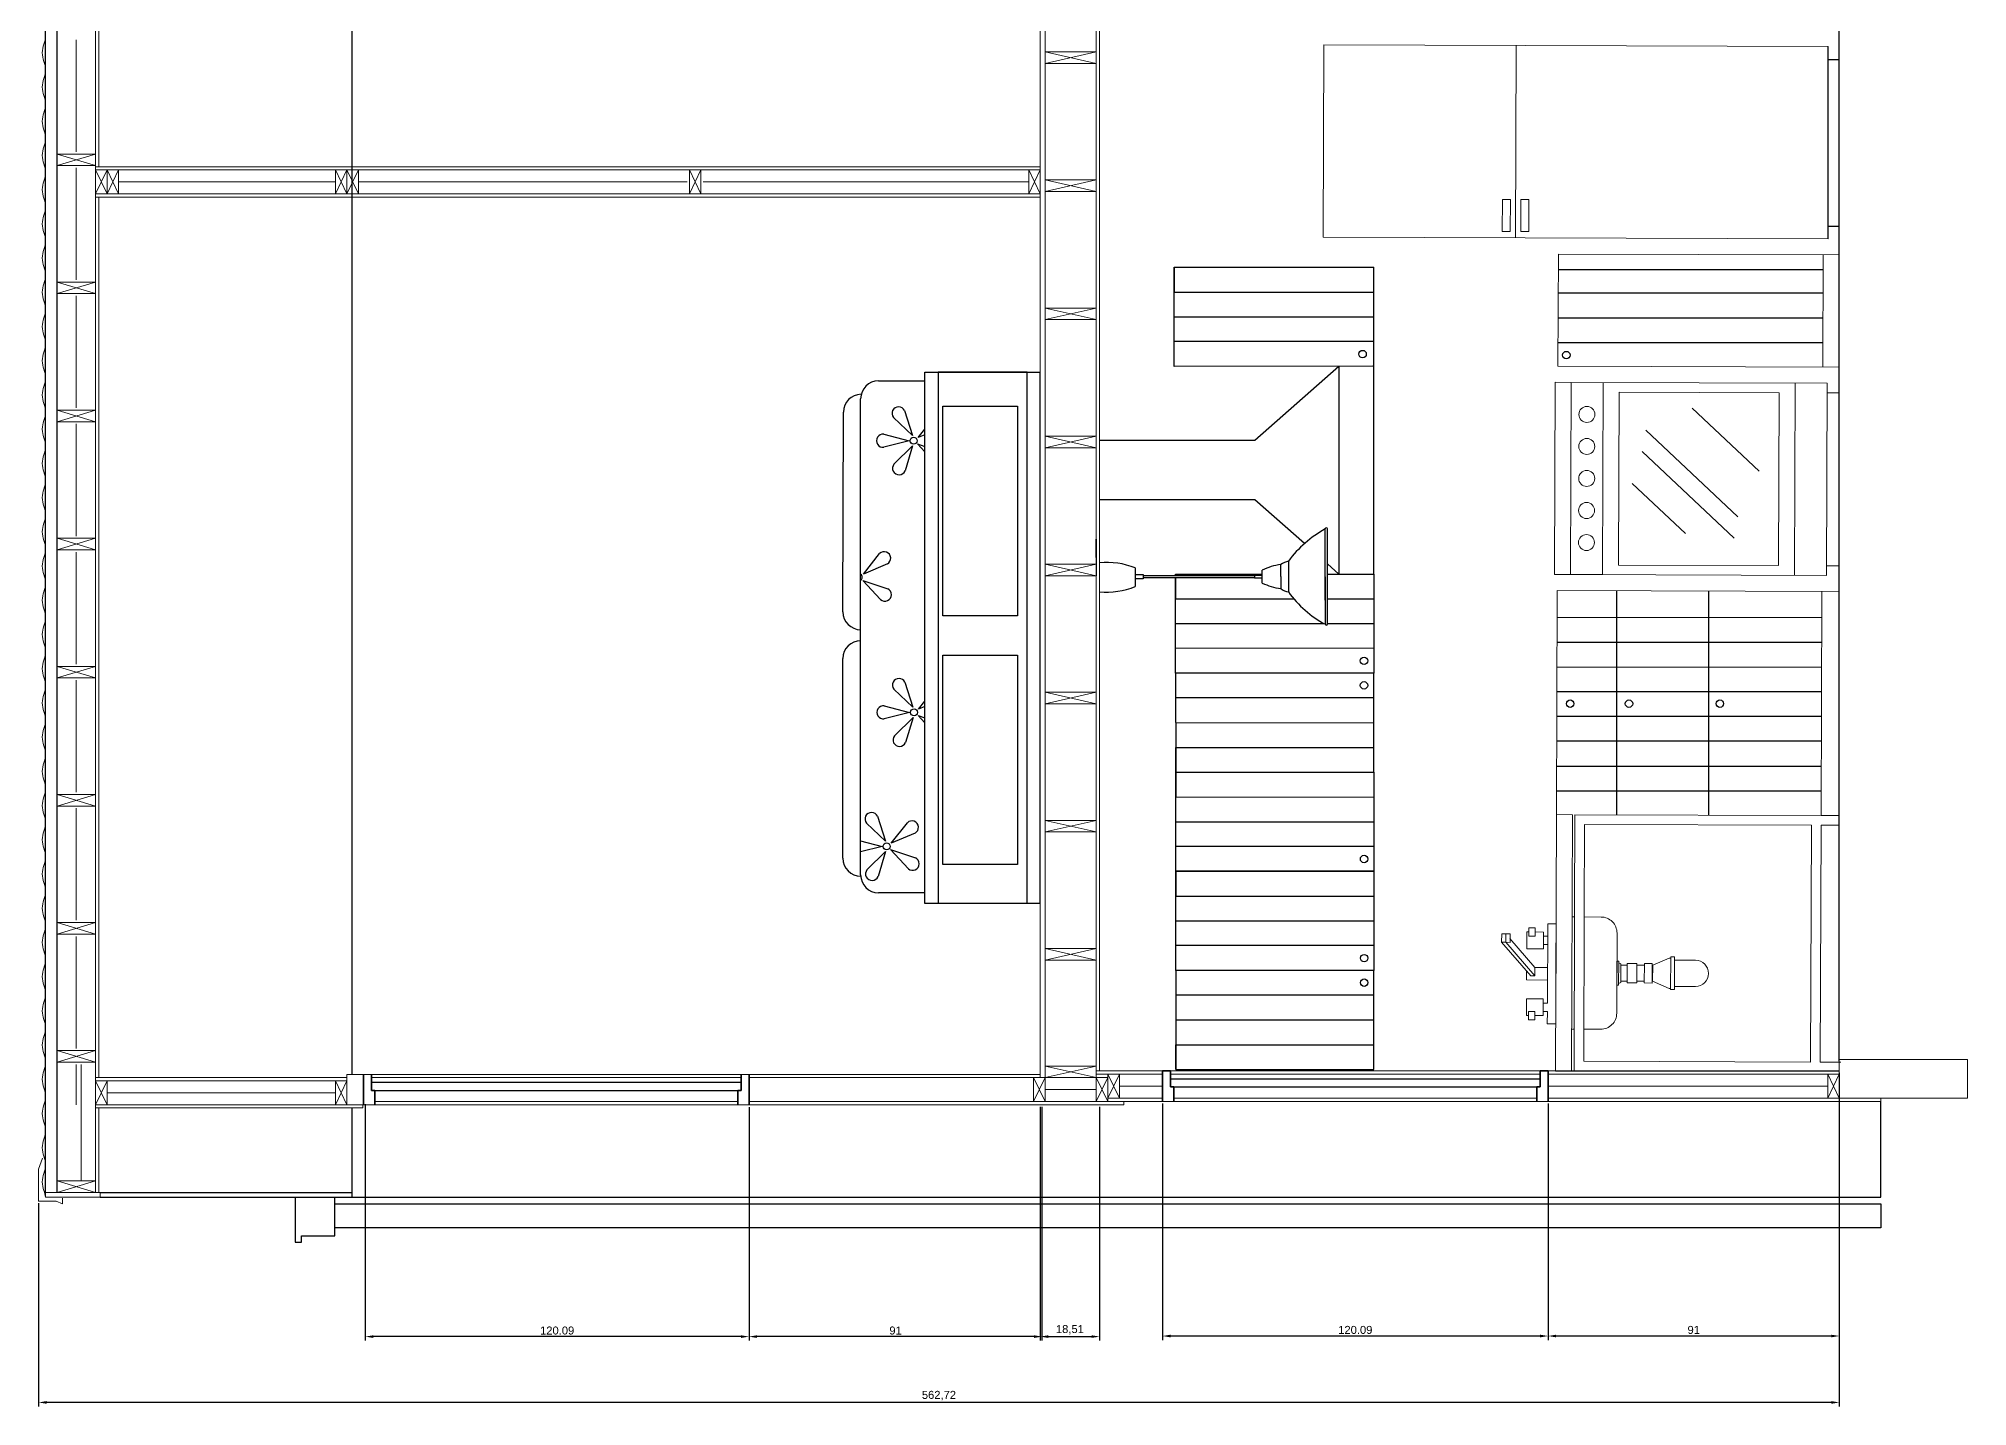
# Model space of a CAD drawing. Header units: millimetres. Extents: x -590 to 14421, y -527 to 4753.
# Drawn here: x -590 to 13, y 731 to 1158 of the extents above; entities that cross this region are included whole.
import ezdxf

# ---------------------------------------------------------------- set-up
doc = ezdxf.new("R2010")
doc.units = ezdxf.units.MM
for name, color, linetype, lineweight in [('A-ANNO-SYMB', 3, 'Continuous', 18), ('A-DETL-MBND', 3, 'Continuous', 18), ('A-ELEV-IDEN', 3, 'Continuous', 18), ('A-ELEV-MBE1', 7, 'Continuous', 35), ('A-ELEV-MBE2', 4, 'Continuous', 25), ('A-FURN', 8, 'Continuous', 18), ('A-WALL-PATT', 8, 'Continuous', 18), ('A-WALL-STUD', 3, 'Continuous', 18)]:
    doc.layers.add(name, color=color, linetype=linetype, lineweight=lineweight)
doc.styles.get("Standard").update_dxf_attribs({"font": 'Arial.ttf'})
doc.dimstyles.new('ISO-25', dxfattribs={"dimtxt": 2.5, "dimasz": 2.5, "dimexe": 1.25, "dimexo": 0.625, "dimtad": 1, "dimtxsty": 'Standard', "dimcen": 2.5, "dimadec": 0, "dimazin": 0, "dimtfac": 1, "dimtmove": 0, "dimatfit": 3, "dimfxl": 1, "dimarcsym": 0})

# ---------------------------------------------------------------- blocks, each defined once
blk = doc.blocks.new('*D86')
at = {"color": 0, "lineweight": -2, "transparency": 16777216}
for p, q in [((-27.42, 834.81), (-27.42, 730.55)), ((-590.14, 794.03), (-590.14, 730.55)), ((-29.92, 731.8), (-587.64, 731.8))]:
    blk.add_line(p, q, dxfattribs=at)
at = {"color": 0, "transparency": 16777216}
for points in [[(-587.64, 732.22), (-587.64, 731.39), (-590.14, 731.8)], [(-29.92, 732.22), (-29.92, 731.39), (-27.42, 731.8)]]:
    blk.add_solid(points, dxfattribs=at)
at = {"color": 0, "transparency": 16777216, "insert": (-308.78, 733.93), "char_height": 2.5, "attachment_point": 5}
blk.add_mtext('562,72', dxfattribs=at)
blk = doc.blocks.new('*D87')
at = {"color": 0, "lineweight": -2, "transparency": 16777216}
for p, q in [((-118.42, 825.2), (-118.42, 751.31)), ((-27.42, 825.2), (-27.42, 751.31)), ((-29.92, 752.56), (-115.92, 752.56))]:
    blk.add_line(p, q, dxfattribs=at)
at = {"color": 0, "transparency": 16777216}
for points in [[(-115.92, 752.97), (-115.92, 752.14), (-118.42, 752.56)], [(-29.92, 752.97), (-29.92, 752.14), (-27.42, 752.56)]]:
    blk.add_solid(points, dxfattribs=at)
at = {"color": 0, "transparency": 16777216, "insert": (-72.92, 754.45), "char_height": 2.5, "attachment_point": 5}
blk.add_mtext('91', dxfattribs=at)
blk = doc.blocks.new('*D88')
at = {"color": 0, "lineweight": -2, "transparency": 16777216}
for p, q in [((-238.91, 825.2), (-238.91, 751.31)), ((-118.42, 825.2), (-118.42, 751.31)), ((-120.92, 752.56), (-236.41, 752.56))]:
    blk.add_line(p, q, dxfattribs=at)
at = {"color": 0, "transparency": 16777216}
for points in [[(-236.41, 752.97), (-236.41, 752.14), (-238.91, 752.56)], [(-120.92, 752.97), (-120.92, 752.14), (-118.42, 752.56)]]:
    blk.add_solid(points, dxfattribs=at)
at = {"color": 0, "transparency": 16777216, "insert": (-178.67, 754.45), "char_height": 2.5, "attachment_point": 5}
blk.add_mtext('120.09', dxfattribs=at)
blk = doc.blocks.new('*D91')
at = {"color": 0, "lineweight": -2, "transparency": 16777216}
for p, q in [((-368.11, 824.1), (-368.11, 751.12)), ((-276.58, 824.2), (-276.58, 751.12)), ((-279.08, 752.37), (-365.61, 752.37))]:
    blk.add_line(p, q, dxfattribs=at)
at = {"color": 0, "transparency": 16777216}
for points in [[(-365.61, 752.79), (-365.61, 751.96), (-368.11, 752.37)], [(-279.08, 752.79), (-279.08, 751.96), (-276.58, 752.37)]]:
    blk.add_solid(points, dxfattribs=at)
at = {"color": 0, "transparency": 16777216, "insert": (-322.34, 754.26), "char_height": 2.5, "attachment_point": 5}
blk.add_mtext('91', dxfattribs=at)
blk = doc.blocks.new('*D92')
at = {"color": 0, "lineweight": -2, "transparency": 16777216}
for p, q in [((-488.07, 825.02), (-488.07, 751.12)), ((-368.11, 824.1), (-368.11, 751.12)), ((-370.61, 752.37), (-485.57, 752.37))]:
    blk.add_line(p, q, dxfattribs=at)
at = {"color": 0, "transparency": 16777216}
for points in [[(-485.57, 752.79), (-485.57, 751.96), (-488.07, 752.37)], [(-370.61, 752.79), (-370.61, 751.96), (-368.11, 752.37)]]:
    blk.add_solid(points, dxfattribs=at)
at = {"color": 0, "transparency": 16777216, "insert": (-428.09, 754.26), "char_height": 2.5, "attachment_point": 5}
blk.add_mtext('120.09', dxfattribs=at)
blk = doc.blocks.new('*D114')
at = {"color": 0, "lineweight": -2, "transparency": 16777216}
for p, q in [((-277.11, 824.2), (-277.11, 751.12)), ((-258.6, 824.2), (-258.6, 751.12)), ((-274.61, 752.37), (-261.1, 752.37))]:
    blk.add_line(p, q, dxfattribs=at)
at = {"color": 0, "transparency": 16777216}
for points in [[(-274.61, 752.79), (-274.61, 751.96), (-277.11, 752.37)], [(-261.1, 752.79), (-261.1, 751.96), (-258.6, 752.37)]]:
    blk.add_solid(points, dxfattribs=at)
at = {"color": 0, "transparency": 16777216, "insert": (-267.86, 754.5), "char_height": 2.5, "attachment_point": 5}
blk.add_mtext('18,51', dxfattribs=at)

msp = doc.modelspace()

# ---------------------------------------------------------------- linework, layer by layer
at = {"color": 0}
for p, q in [((-27.421, 838.433), (-27.421, 1513.154)), ((-30.931, 1095.449), (-30.931, 1155.5)), ((-30.931, 1151.5), (-27.421, 1151.5)), ((-30.931, 1099.44), (-27.421, 1099.44)), ((-235.266, 1086.548), (-172.912, 1086.565)), ((-172.904, 1055.599), (-172.912, 1086.565)), ((-183.847, 1055.596), (-210.09, 1032.393)), ((-172.904, 1055.599), (-183.847, 1055.596)), ((-183.847, 1055.596), (-183.829, 990.694)), ((-172.886, 990.697), (-172.904, 1055.599)), ((-52.487, 1022.823), (-73.422, 1042.57)), ((-210.09, 1032.393), (-258.599, 1032.38)), ((-59.132, 1008.524), (-87.892, 1035.651)), ((-60.261, 1001.87), (-89.021, 1028.997)), ((-75.505, 1003.313), (-92.163, 1019.025)), ((-210.084, 1013.883), (-258.599, 1013.869)), ((-194.573, 1000.183), (-210.084, 1013.883)), ((-234.819, 990.68), (-207.753, 990.688)), ((-210.155, 990.286), (-207.753, 990.286)), ((-183.829, 990.694), (-187.401, 993.849)), ((-187.4, 990.693), (-172.886, 990.697)), ((-97.093, 985.561), (-97.074, 915.432)), ((-68.327, 985.391), (-68.308, 915.331)), ((-115.611, 977.157), (-32.892, 977.18)), ((-486.112, 831.84), (-370.616, 831.84)), ((-368.114, 834.33), (-368.114, 824.822)), ((-236.419, 832.941), (-120.923, 832.941)), ((-116.108, 835.431), (-27.421, 835.431)), ((-485.111, 829.326), (-371.616, 829.326)), ((-235.418, 830.427), (-121.924, 830.427))]:
    msp.add_line(p, q, dxfattribs=at)
for p, q in [((-235.258, 1055.581), (-235.266, 1086.548)), ((-235.266, 1086.548), (-235.264, 1078.806)), ((-115.231, 1085.843), (-32.627, 1085.865)), ((-235.264, 1078.806), (-172.91, 1078.824)), ((-115.256, 1078.527), (-32.625, 1078.55)), ((-235.262, 1071.065), (-172.908, 1071.082)), ((-115.283, 1070.785), (-32.623, 1070.808)), ((-172.906, 1063.34), (-235.26, 1063.323)), ((-115.31, 1063.044), (-32.62, 1063.066)), ((-94.554, 1063.049), (-32.62, 1063.066)), ((-173.324, 1055.599), (-235.258, 1055.581)), ((-327.663, 1051.066), (-313.182, 1051.066)), ((-313.182, 887.749), (-313.182, 1053.749)), ((-313.182, 1053.749), (-277.114, 1053.749)), ((-281.235, 1053.749), (-309.061, 1053.749)), ((-309.061, 1053.749), (-309.061, 887.749)), ((-295.552, 1053.749), (-277.114, 1053.749)), ((-281.235, 887.749), (-281.235, 1053.749)), ((-277.114, 887.749), (-277.114, 1053.749)), ((-333.245, 896.649), (-333.245, 1045.483)), ((-338.828, 978.876), (-338.658, 1041.27)), ((-317.062, 1033.982), (-322.983, 1039.613)), ((-319.544, 1041.766), (-317.062, 1033.982)), ((-325.999, 1034.366), (-318.084, 1032.338)), ((-318.084, 1032.338), (-325.999, 1030.309)), ((-322.833, 1025.035), (-317.011, 1030.767)), ((-317.011, 1030.767), (-319.358, 1022.941)), ((-315.434, 1031.341), (-313.182, 1030.589)), ((-313.182, 1028.907), (-315.434, 1031.341)), ((-315.288, 1033.336), (-313.182, 1035.99)), ((-313.182, 1034.222), (-315.288, 1033.336)), ((-259.6, 995.881), (-259.6, 1001.612)), ((-259.6, 1001.612), (-259.6, 990.15)), ((-188.036, 974.999), (-188.044, 1004.783)), ((-187.396, 975), (-187.404, 1004.784)), ((-332.405, 990.671), (-327.326, 997.072)), ((-199.558, 994.692), (-199.555, 985.084)), ((-332.551, 988.677), (-324.801, 986.088)), ((-327.001, 982.679), (-332.551, 988.677)), ((-324.873, 993.84), (-332.405, 990.671)), ((-247.418, 992.584), (-247.416, 986.772)), ((-247.417, 990.516), (-245.015, 990.516)), ((-245.015, 989.235), (-247.417, 989.234)), ((-245.015, 990.516), (-245.015, 989.235)), ((-210.155, 990.126), (-245.015, 990.116)), ((-245.015, 989.635), (-210.155, 989.645)), ((-234.819, 990.119), (-234.819, 990.68)), ((-234.819, 990.68), (-234.819, 990.119)), ((-234.811, 959.714), (-234.819, 989.638)), ((-234.819, 989.638), (-234.817, 982.939)), ((-210.155, 990.286), (-210.154, 989.485)), ((-210.154, 989.485), (-207.752, 989.486)), ((-207.752, 987.884), (-207.753, 991.888)), ((-201.959, 989.888), (-201.96, 993.651)), ((-201.959, 989.888), (-201.958, 986.124)), ((-188.036, 974.999), (-188.04, 989.891)), ((-172.886, 990.697), (-172.877, 959.731)), ((-234.817, 982.939), (-197.897, 982.949)), ((-187.398, 982.952), (-172.884, 982.956)), ((-234.815, 975.197), (-188.427, 975.21)), ((-187.396, 975.21), (-172.881, 975.214)), ((-172.879, 967.472), (-234.813, 967.455)), ((-115.639, 969.377), (-33.124, 969.4)), ((-338.816, 901.871), (-338.828, 964.265)), ((-172.877, 959.731), (-234.811, 959.714)), ((-234.811, 959.714), (-234.802, 928.747)), ((-172.869, 928.764), (-172.877, 959.731)), ((-115.666, 961.635), (-33.122, 961.658)), ((-316.933, 949.096), (-322.854, 954.727)), ((-319.415, 956.88), (-316.933, 949.096)), ((-33.12, 953.916), (-115.693, 953.893)), ((-325.87, 949.48), (-317.955, 947.452)), ((-317.955, 947.452), (-325.87, 945.423)), ((-315.305, 946.455), (-313.182, 945.746)), ((-313.182, 944.161), (-315.305, 946.455)), ((-315.159, 948.45), (-313.182, 950.942)), ((-313.182, 949.282), (-315.159, 948.45)), ((-172.875, 951.989), (-234.808, 951.972)), ((-322.704, 940.149), (-316.882, 945.881)), ((-316.882, 945.881), (-319.229, 938.055)), ((-234.806, 944.23), (-172.873, 944.247)), ((-33.118, 946.175), (-115.72, 946.152)), ((-234.804, 936.489), (-172.871, 936.506)), ((-234.802, 928.747), (-234.804, 936.489)), ((-33.116, 938.433), (-115.747, 938.41)), ((-234.802, 928.747), (-172.869, 928.764)), ((-234.802, 928.747), (-172.869, 928.764)), ((-234.793, 897.78), (-234.802, 928.747)), ((-234.802, 928.747), (-234.8, 921.005)), ((-172.869, 928.764), (-172.86, 897.797)), ((-115.774, 930.668), (-33.114, 930.691)), ((-115.801, 922.927), (-33.112, 922.95)), ((-234.8, 921.005), (-172.866, 921.022)), ((-325.511, 907.207), (-331.432, 912.838)), ((-327.993, 914.992), (-325.511, 907.207)), ((-323.737, 906.561), (-318.659, 912.962)), ((-234.798, 913.264), (-172.864, 913.281)), ((-333.245, 907.284), (-326.533, 905.563)), ((-326.533, 905.563), (-333.245, 903.843)), ((-323.883, 904.567), (-316.133, 901.978)), ((-318.334, 898.569), (-323.883, 904.567)), ((-316.206, 909.73), (-323.737, 906.561)), ((-172.862, 905.539), (-234.796, 905.522)), ((-331.283, 898.26), (-325.46, 903.993)), ((-325.46, 903.993), (-327.808, 896.166)), ((-234.793, 897.78), (-172.86, 897.797)), ((-172.86, 897.797), (-234.793, 897.78)), ((-234.785, 866.814), (-234.793, 897.78)), ((-234.793, 897.78), (-234.791, 890.039)), ((-172.86, 897.797), (-172.852, 866.831)), ((-313.182, 891.066), (-327.663, 891.066)), ((-309.061, 887.749), (-313.182, 887.749)), ((-277.114, 887.749), (-313.182, 887.749)), ((-277.114, 887.749), (-281.235, 887.749)), ((-234.791, 890.039), (-172.858, 890.056)), ((-234.789, 882.297), (-172.856, 882.314)), ((-172.854, 874.572), (-234.787, 874.555)), ((-172.852, 866.831), (-234.785, 866.814)), ((-234.785, 866.814), (-234.776, 835.847)), ((-172.843, 835.864), (-172.852, 866.831)), ((-172.849, 859.089), (-234.783, 859.072)), ((-234.781, 851.33), (-172.847, 851.347)), ((-234.778, 843.589), (-172.845, 843.606)), ((-234.776, 835.847), (-234.778, 843.589)), ((-234.776, 835.847), (-172.843, 835.864))]:
    msp.add_line(p, q)
for points in [[(-307.537, 977.622), (-307.537, 1043.11), (-284.185, 1043.11), (-284.185, 977.622)], [(-307.537, 899.878), (-307.537, 965.366), (-284.185, 965.366), (-284.185, 899.878)]]:
    msp.add_lwpolyline(points, close=True, dxfattribs=at)
for centre, radius in [((-176.392, 1059.433), 1.161), ((-112.721, 1059.115), 1.161), ((-316.687, 1032.353), 1.077), ((-175.945, 963.565), 1.161), ((-175.943, 955.894), 1.161), ((-316.558, 947.467), 1.077), ((-111.543, 950.166), 1.161), ((-93.156, 950.171), 1.161), ((-64.741, 950.179), 1.161), ((-325.136, 905.579), 1.077), ((-175.928, 901.632), 1.161), ((-175.919, 870.665), 1.161), ((-175.917, 862.994), 1.161)]:
    msp.add_circle(centre, radius)
for centre, start, end in [((-327.663, 1045.483), 90, 180), ((-333.075, 1041.27), 90, 180), ((-333.245, 978.876), 180, 270), ((-333.245, 964.265), 90, 180), ((-333.234, 901.871), 180, 270), ((-327.663, 896.649), 180, 270)]:
    msp.add_arc(centre, 5.583, start, end, dxfattribs=at)
for centre, radius, start, end in [((-321.401, 1040.91), 2.045, 24.761183, 219.363827), ((-326.259, 1032.338), 2.045, 82.698678, 277.301322), ((-321.23, 1023.765), 2.045, 141.626679, 336.229324), ((-171.214, 973.967), 35.112, 118.640736, 143.825379), ((-187.724, 1004.783), 0.32, 0.015813, 180.015813), ((-325.893, 995.613), 2.045, 299.894794, 134.497438), ((-198.822, 989.706), 5.04, 98.393156, 128.495855), ((-333.804, 989.689), 1.077, 301.227631, 58.772369), ((-256.221, 970.933), 23.373, 67.873184, 95.838988), ((-199.421, 974.909), 18.912, 97.713032, 116.138787), ((-325.683, 984.242), 2.045, 229.852192, 64.454836), ((-256.232, 1008.419), 23.373, 264.186505, 292.158441), ((-199.43, 1004.867), 18.912, 243.892838, 262.318594), ((-198.822, 990.071), 5.04, 231.53577, 261.638469), ((-172.456, 1004.417), 33.288, 215.503858, 242.093278), ((-187.716, 975), 0.32, 180.015813, 0.015813), ((-321.272, 956.024), 2.045, 24.761183, 219.363827), ((-326.13, 947.452), 2.045, 82.698678, 277.301322), ((-321.101, 938.879), 2.045, 141.626679, 336.229324), ((-329.851, 914.135), 2.045, 24.761183, 219.363827), ((-317.225, 911.504), 2.045, 299.894794, 134.497438), ((-329.679, 896.991), 2.045, 141.626679, 336.229324), ((-317.015, 900.133), 2.045, 229.852192, 64.454836)]:
    msp.add_arc(centre, radius, start, end)
at = {"layer": 'A-ANNO-SYMB', "color": 0}
msp.add_lwpolyline([(-588.901, 808.127), (-588.901, 808.127), (-590.138, 804.658), (-590.138, 794.651), (-584.634, 794.651), (-582.633, 793.899), (-582.633, 795.651)], dxfattribs=at)
for centre, start, end in [((-595.277, 1158.931), 338.581347, 21.418653), ((-581.647, 1153.585), 158.581347, 201.418653), ((-581.647, 1142.892), 158.581347, 201.418653), ((-595.277, 1148.238), 338.581347, 21.418653), ((-595.277, 1137.545), 338.581347, 21.418653), ((-581.647, 1132.199), 158.581347, 201.418653), ((-595.277, 1126.852), 338.581347, 21.418653), ((-581.647, 1121.505), 158.581347, 201.418653), ((-595.277, 1116.159), 338.581347, 21.418653), ((-581.647, 1110.812), 158.581347, 201.418653), ((-595.277, 1105.466), 338.581347, 21.418653), ((-581.647, 1100.119), 158.581347, 201.418653), ((-595.277, 1094.773), 338.581347, 21.418653), ((-581.647, 1089.426), 158.581347, 201.418653), ((-595.277, 1084.08), 338.581347, 21.418653), ((-581.647, 1078.733), 158.581347, 201.418653), ((-595.277, 1073.386), 338.581347, 21.418653), ((-581.647, 1068.04), 158.581347, 201.418653), ((-595.277, 1062.693), 338.581347, 21.418653), ((-581.647, 1057.347), 158.581347, 201.418653), ((-581.647, 1046.654), 158.581347, 201.418653), ((-595.277, 1052), 338.581347, 21.418653), ((-595.277, 1041.307), 338.581347, 21.418653), ((-581.647, 1035.961), 158.581347, 201.418653), ((-595.277, 1030.614), 338.581347, 21.418653), ((-581.647, 1025.267), 158.581347, 201.418653), ((-595.277, 1019.921), 338.581347, 21.418653), ((-581.647, 1014.574), 158.581347, 201.418653), ((-595.277, 1009.228), 338.581347, 21.418653), ((-581.647, 1003.881), 158.581347, 201.418653), ((-595.277, 998.535), 338.581347, 21.418653), ((-581.647, 993.188), 158.581347, 201.418653), ((-595.277, 987.842), 338.581347, 21.418653), ((-581.647, 982.495), 158.581347, 201.418653), ((-595.277, 977.148), 338.581347, 21.418653), ((-581.647, 971.802), 158.581347, 201.418653), ((-595.277, 966.455), 338.581347, 21.418653), ((-581.647, 961.109), 158.581347, 201.418653), ((-595.277, 955.762), 338.581347, 21.418653), ((-581.647, 950.416), 158.581347, 201.418653), ((-595.277, 945.069), 338.581347, 21.418653), ((-581.647, 939.722), 158.581347, 201.418653), ((-595.277, 934.376), 338.581347, 21.418653), ((-581.647, 929.029), 158.581347, 201.418653), ((-595.277, 923.683), 338.581347, 21.418653), ((-581.647, 918.336), 158.581347, 201.418653), ((-581.647, 907.643), 158.581347, 201.418653), ((-595.277, 912.99), 338.581347, 21.418653), ((-595.277, 902.297), 338.581347, 21.418653), ((-581.647, 896.95), 158.581347, 201.418653), ((-595.277, 891.603), 338.581347, 21.418653), ((-581.647, 886.257), 158.581347, 201.418653), ((-595.277, 880.91), 338.581347, 21.418653), ((-581.647, 875.564), 158.581347, 201.418653), ((-595.277, 870.217), 338.581347, 21.418653), ((-581.647, 864.871), 158.581347, 201.418653), ((-595.277, 859.524), 338.581347, 21.418653), ((-581.647, 854.178), 158.581347, 201.418653), ((-595.277, 848.831), 338.581347, 21.418653), ((-581.647, 843.484), 158.581347, 201.418653), ((-595.277, 838.138), 338.581347, 21.418653), ((-581.647, 832.791), 158.581347, 201.418653), ((-595.277, 827.445), 338.581347, 21.418653), ((-581.647, 822.098), 158.581347, 201.418653), ((-581.647, 811.405), 158.581347, 201.418653), ((-595.277, 816.752), 338.581347, 21.418653), ((-595.277, 806.059), 338.581347, 21.418653), ((-581.647, 800.712), 158.581347, 201.418653), ((-595.277, 795.365), 4.183033, 21.418653)]:
    msp.add_arc(centre, 7.32, start, end, dxfattribs=at)
at = {"layer": 'A-DETL-MBND', "color": 0}
for p, q in [((-277.114, 833.329), (-277.114, 1518.758)), ((-275.612, 833.329), (-275.612, 1518.758)), ((-259.6, 833.329), (-259.6, 1517.657)), ((-258.599, 835.431), (-258.599, 1216.521)), ((-572.344, 832.328), (-572.344, 1173.792)), ((-571.344, 1117.981), (-571.344, 1172.791)), ((-571.344, 833.329), (-571.344, 1108.473)), ((-576.848, 837.431), (-576.848, 801.003)), ((-277.114, 834.33), (-493.781, 834.33)), ((-370.616, 833.329), (-486.112, 833.329)), ((-277.114, 833.329), (-368.114, 833.329)), ((-259.6, 835.431), (-27.421, 835.431)), ((-238.92, 834.43), (-259.6, 834.43)), ((-120.923, 834.43), (-236.419, 834.43)), ((-27.421, 834.43), (-118.421, 834.43)), ((-371.616, 825.823), (-485.104, 825.823)), ((-251.023, 825.823), (-368.114, 825.823)), ((-14.411, 825.823), (-255.997, 825.823)), ((-238.913, 826.924), (-254.597, 826.924)), ((-250.993, 825.823), (-250.993, 824.822)), ((-121.924, 826.924), (-235.411, 826.924)), ((-31.024, 826.924), (-118.421, 826.924)), ((-14.411, 826.924), (-14.411, 825.823)), ((-572.344, 824.822), (-572.344, 801.003)), ((-571.344, 823.822), (-571.344, 797.401)), ((-250.993, 824.822), (-493.781, 824.822))]:
    msp.add_line(p, q, dxfattribs=at)
for points in [[(-277.114, 1117.981), (-572.344, 1117.981)], [(-277.114, 1116.98), (-565.139, 1116.98)], [(-277.114, 1109.474), (-565.139, 1109.474)], [(-277.114, 1108.473), (-572.344, 1108.473)], [(-493.781, 832.328), (-493.781, 833.329), (-572.344, 833.329)], [(-497.384, 832.328), (-568.742, 832.328)], [(-493.781, 833.329), (-493.781, 834.33)], [(-493.781, 825.823), (-493.781, 824.822)], [(-497.384, 824.822), (-572.344, 824.822)], [(-488.777, 824.822), (-488.777, 823.822), (-572.344, 823.822)]]:
    msp.add_lwpolyline(points, dxfattribs=at)
at = {"layer": 'A-ELEV-IDEN', "color": 0}
msp.add_lwpolyline([(-27.421, 826.924), (-27.421, 838.934), (12.61, 838.934), (12.61, 826.924)], close=True, dxfattribs=at)
at = {"layer": 'A-ELEV-MBE1', "color": 0}
for p, q in [((-488.605, 824.722), (-488.614, 834.33)), ((-486.112, 834.33), (-486.112, 829.326)), ((-370.616, 834.33), (-370.616, 829.326)), ((-368.114, 824.722), (-368.114, 834.33)), ((-238.921, 835.431), (-236.419, 835.431)), ((-238.912, 825.823), (-238.921, 835.431)), ((-236.419, 835.431), (-236.419, 830.427)), ((-118.421, 835.431), (-120.923, 835.431)), ((-120.923, 835.431), (-120.923, 830.427)), ((-118.421, 825.823), (-118.421, 835.431)), ((-486.112, 829.326), (-485.111, 829.326)), ((-485.111, 829.326), (-485.102, 824.722)), ((-370.616, 829.326), (-371.616, 829.326)), ((-371.616, 829.326), (-371.616, 824.722)), ((-236.419, 830.427), (-235.418, 830.427)), ((-235.418, 830.427), (-235.409, 825.824)), ((-120.923, 830.427), (-121.924, 830.427)), ((-121.924, 830.427), (-121.924, 825.823))]:
    msp.add_line(p, q, dxfattribs=at)
at = {"layer": 'A-ELEV-MBE2', "color": 0}
for p, q in [((-492.103, 834.33), (-492.103, 1172.791)), ((-492.103, 795.899), (-492.103, 823.822)), ((-492.103, 795.899), (-14.411, 795.899)), ((-497.584, 793.898), (-14.411, 793.898)), ((-14.411, 793.898), (-14.411, 786.392))]:
    msp.add_line(p, q, dxfattribs=at)
for points in [[(-587.956, 797.401), (-587.956, 1556.187)], [(-584.354, 797.401), (-584.354, 1551.083)], [(-14.411, 795.899), (-14.411, 825.823)], [(-570.843, 797.401), (-492.103, 797.401)], [(-570.843, 795.899), (-492.103, 795.899)], [(-509.972, 795.899), (-509.972, 781.889), (-507.97, 781.889), (-507.97, 783.89), (-497.584, 783.89), (-497.584, 795.899)], [(-14.411, 786.392), (-497.584, 786.392)]]:
    msp.add_lwpolyline(points, dxfattribs=at)
at = {"layer": 'A-FURN', "color": 0}
for p, q in [((-188.457, 1156.052), (-188.667, 1096.002)), ((-30.931, 1155.5), (-188.457, 1156.052)), ((-27.421, 1152.772), (-27.421, 1098.73)), ((-188.667, 1096.002), (-30.931, 1095.44)), ((-115.336, 1055.615), (-115.214, 1090.644)), ((-27.421, 1090.431), (-115.214, 1090.644)), ((-32.496, 1090.354), (-32.618, 1055.325)), ((-115.336, 1055.615), (-27.421, 1055.306)), ((-111.471, 990.546), (-111.261, 1050.596)), ((-111.261, 1050.596), (-31.194, 1050.315)), ((-101.463, 990.511), (-101.253, 1050.561)), ((-41.413, 990.3), (-41.202, 1050.351)), ((-31.194, 1050.315), (-31.405, 990.265)), ((-31.205, 1047.313), (-27.421, 1047.3)), ((-27.421, 1047.595), (-27.421, 993.553)), ((-31.405, 990.265), (-111.471, 990.546)), ((-31.394, 993.268), (-27.421, 993.254)), ((-115.827, 915.498), (-115.582, 985.556)), ((-115.582, 985.556), (-27.421, 985.247)), ((-32.987, 950.237), (-32.864, 985.266)), ((-32.987, 950.237), (-33.109, 915.208)), ((-115.827, 915.498), (-116.108, 835.431)), ((-110.823, 915.48), (-115.827, 915.498)), ((-110.823, 915.48), (-111.104, 835.413)), ((-110.027, 915.477), (-110.132, 885.349)), ((-33.109, 915.208), (-110.027, 915.477)), ((-107.035, 912.464), (-107.13, 885.339)), ((-36.122, 912.216), (-107.035, 912.464)), ((-36.122, 912.216), (-36.382, 838.154)), ((-33.12, 912.205), (-33.379, 838.144)), ((-33.12, 912.205), (-27.421, 912.185)), ((-33.109, 915.208), (-27.421, 915.188)), ((-110.307, 835.411), (-110.132, 885.349)), ((-107.294, 838.403), (-107.13, 885.339)), ((-132.938, 875.595), (-132.929, 878.206)), ((-131.633, 875.59), (-132.938, 875.595)), ((-123.837, 865.119), (-132.938, 875.595)), ((-132.929, 878.206), (-131.624, 878.201)), ((-131.624, 878.201), (-131.633, 875.59)), ((-130.327, 875.586), (-131.633, 875.59)), ((-131.633, 875.59), (-122.531, 865.115)), ((-131.624, 878.201), (-130.318, 878.197)), ((-130.334, 876.74), (-122.522, 867.726)), ((-130.318, 878.197), (-130.327, 875.586)), ((-119.886, 874.897), (-118.581, 874.892)), ((-118.572, 877.503), (-119.877, 877.507)), ((-93.7, 868.464), (-95.667, 868.471)), ((-88.347, 868.446), (-90.657, 868.454)), ((-85.733, 868.437), (-85.921, 868.437)), ((-85.733, 868.437), (-85.75, 863.432)), ((-78.905, 870.009), (-72.379, 869.986)), ((-125.147, 863.819), (-125.137, 866.61)), ((-118.62, 863.796), (-125.147, 863.819)), ((-122.531, 865.115), (-123.837, 865.119)), ((-122.522, 867.726), (-122.531, 865.115)), ((-122.522, 867.726), (-118.606, 867.712)), ((-93.718, 863.46), (-95.685, 863.467)), ((-88.365, 863.442), (-90.675, 863.45)), ((-85.75, 863.432), (-85.939, 863.433)), ((-119.95, 856.62), (-118.645, 856.616)), ((-78.934, 861.813), (-72.408, 861.79)), ((-118.654, 854.005), (-119.959, 854.01)), ((-36.382, 838.154), (-107.294, 838.403)), ((-33.379, 838.144), (-26.934, 838.121)), ((-111.575, 835.431), (-116.579, 835.431)), ((-33.866, 835.431), (-110.779, 835.431)), ((-33.866, 835.431), (-27.421, 835.431))]:
    msp.add_line(p, q, dxfattribs=at)
for points in [[(-128.617, 1095.791), (-128.407, 1155.841)], [(-130.245, 1097.734), (-130.21, 1107.742), (-132.712, 1107.751), (-132.747, 1097.742), (-130.245, 1097.734)], [(-126.976, 1097.722), (-126.941, 1107.731), (-124.439, 1107.722), (-124.474, 1097.713), (-126.976, 1097.722)], [(-111.261, 1050.596), (-116.265, 1050.614), (-116.475, 990.564), (-111.471, 990.546)], [(-101.463, 990.511), (-111.471, 990.546)], [(-27.421, 915.493), (-27.421, 912.491)], [(-118.645, 856.616), (-118.558, 881.419), (-115.947, 881.41), (-116.057, 850.08), (-118.668, 850.089), (-118.654, 854.005)], [(-110.139, 883.535), (-110.935, 883.538)], [(-124.445, 878.829), (-125.094, 878.831), (-125.112, 873.609), (-119.891, 873.591), (-119.872, 878.813), (-122.483, 878.822)], [(-96.356, 869.174), (-95.666, 868.875), (-95.676, 865.969)], [(-85.733, 868.437), (-80.575, 870.66), (-80.097, 870.659), (-80.097, 870.659)], [(-96.378, 862.769), (-95.686, 863.063), (-95.676, 865.969)], [(-85.75, 863.432), (-80.608, 861.172), (-80.13, 861.171), (-80.13, 861.171)], [(-124.536, 852.72), (-125.186, 852.722), (-125.167, 857.944), (-119.946, 857.926), (-119.964, 852.704), (-122.575, 852.713)], [(-111.058, 848.468), (-110.262, 848.465)], [(-27.421, 835.431), (-27.421, 838.433)]]:
    msp.add_lwpolyline(points, dxfattribs=at)
for points in [[(-96.259, 1047.541), (-46.217, 1047.366), (-46.407, 993.321), (-96.448, 993.496)], [(-122.479, 880.127), (-124.437, 880.134), (-124.446, 877.523), (-122.488, 877.517)], [(-96.924, 869.717), (-96.95, 862.23), (-96.38, 862.228), (-96.354, 869.715)], [(-93.698, 869.02), (-93.72, 862.904), (-90.677, 862.894), (-90.655, 869.01)], [(-88.345, 869.002), (-88.367, 862.886), (-85.94, 862.877), (-85.919, 868.993)], [(-80.096, 871.015), (-80.131, 860.815), (-78.938, 860.811), (-78.902, 871.01)], [(-122.579, 851.408), (-124.538, 851.415), (-124.528, 854.026), (-122.57, 854.019)]]:
    msp.add_lwpolyline(points, close=True, dxfattribs=at)
msp.add_lwpolyline([(-107.259, 848.455), (-102.003, 848.436, 0.4142136), (-96.981, 853.423), (-96.894, 878.484, 0.4142136), (-101.88, 883.506), (-107.136, 883.524)], format="xyb", dxfattribs=at)
for centre in [(-106.292, 1040.57), (-106.327, 1030.562), (-106.362, 1020.553), (-106.397, 1010.545), (-106.432, 1000.537)]:
    msp.add_circle(centre, 2.502, dxfattribs=at)
msp.add_arc((-72.393, 865.888), 4.098, 269.799207, 89.799207, dxfattribs=at)
at = {"layer": 'A-WALL-PATT', "color": 0, "ltscale": 0.15}
for p, q in [((-578.349, 1157.679), (-578.349, 1122.652)), ((-578.349, 1117.648), (-578.349, 1082.621)), ((-578.349, 1077.617), (-578.349, 1042.59)), ((-578.349, 1037.586), (-578.349, 1002.559)), ((-578.349, 997.555), (-578.349, 962.528)), ((-578.349, 957.524), (-578.349, 922.497)), ((-578.349, 917.493), (-578.349, 882.466)), ((-578.349, 877.462), (-578.349, 842.435)), ((-578.349, 837.431), (-578.349, 824.822))]:
    msp.add_line(p, q, dxfattribs=at)
at = {"layer": 'A-WALL-PATT', "color": 0, "ltscale": 0.1}
for p, q in [((-497.384, 828.575), (-568.742, 828.575)), ((-259.6, 829.576), (-275.612, 829.576)), ((-238.916, 830.677), (-252.394, 830.677)), ((-31.024, 830.677), (-118.421, 830.677))]:
    msp.add_line(p, q, dxfattribs=at)
for points in [[(-497.384, 1113.227), (-565.139, 1113.227)], [(-387.449, 1113.227), (-490.178, 1113.227)], [(-280.716, 1113.227), (-382.445, 1113.227)]]:
    msp.add_lwpolyline(points, dxfattribs=at)
at = {"layer": 'A-WALL-STUD', "color": 0}
for p, q in [((-568.742, 1116.98), (-572.344, 1109.474)), ((-568.742, 1109.474), (-572.344, 1116.98)), ((-565.139, 1116.98), (-568.742, 1109.474)), ((-565.139, 1109.474), (-568.742, 1116.98)), ((-493.781, 1116.98), (-497.384, 1109.474)), ((-493.781, 1109.474), (-497.384, 1116.98)), ((-490.178, 1116.98), (-493.781, 1109.474)), ((-490.178, 1109.474), (-493.781, 1116.98)), ((-383.146, 1116.98), (-386.748, 1109.474)), ((-383.146, 1109.474), (-386.748, 1116.98)), ((-277.114, 1116.98), (-280.716, 1109.474)), ((-277.114, 1109.474), (-280.716, 1116.98)), ((-568.742, 824.822), (-572.344, 832.328)), ((-568.742, 832.328), (-572.344, 824.822)), ((-493.781, 824.822), (-497.384, 832.328)), ((-493.781, 832.328), (-497.384, 824.822)), ((-275.612, 833.329), (-279.215, 833.329)), ((-279.215, 833.329), (-279.215, 825.823)), ((-275.612, 825.823), (-279.215, 833.329)), ((-275.612, 833.329), (-279.215, 825.823)), ((-275.612, 836.932), (-259.6, 836.932)), ((-275.612, 833.329), (-275.612, 836.932)), ((-275.612, 833.329), (-259.6, 836.932)), ((-275.612, 836.932), (-259.6, 833.329)), ((-259.6, 833.329), (-275.612, 833.329)), ((-275.612, 825.823), (-275.612, 833.329)), ((-259.6, 836.932), (-259.6, 833.329)), ((-255.997, 833.329), (-259.6, 833.329)), ((-259.6, 833.329), (-259.6, 825.823)), ((-255.997, 825.823), (-259.6, 833.329)), ((-255.997, 833.329), (-259.6, 825.823)), ((-252.394, 834.43), (-255.997, 834.43)), ((-255.997, 834.43), (-255.997, 826.924)), ((-252.394, 826.924), (-255.997, 834.43)), ((-252.394, 834.43), (-255.997, 826.924)), ((-255.997, 825.823), (-255.997, 833.329)), ((-252.394, 826.924), (-252.394, 834.43)), ((-27.421, 826.924), (-31.024, 834.43)), ((-27.421, 834.43), (-31.024, 826.924)), ((-279.215, 825.823), (-275.612, 825.823)), ((-259.6, 825.823), (-255.997, 825.823)), ((-255.997, 826.924), (-252.394, 826.924))]:
    msp.add_line(p, q, dxfattribs=at)
for points in [[(-275.612, 1153.877), (-259.6, 1153.877), (-259.6, 1150.274), (-275.612, 1150.274), (-275.612, 1153.877)], [(-275.612, 1150.274), (-259.6, 1153.877)], [(-275.612, 1153.877), (-259.6, 1150.274)], [(-584.354, 1118.348), (-572.344, 1121.951)], [(-572.344, 1118.348), (-584.354, 1121.951)], [(-275.612, 1113.846), (-259.6, 1113.846), (-259.6, 1110.244), (-275.612, 1110.244), (-275.612, 1113.846)], [(-275.612, 1110.244), (-259.6, 1113.846)], [(-275.612, 1113.846), (-259.6, 1110.244)], [(-584.354, 1078.317), (-572.344, 1081.92)], [(-572.344, 1078.317), (-584.354, 1081.92)], [(-275.612, 1073.814), (-259.6, 1073.814), (-259.6, 1070.211), (-275.612, 1070.211), (-275.612, 1073.814)], [(-275.612, 1070.211), (-259.6, 1073.814)], [(-275.612, 1073.814), (-259.6, 1070.211)], [(-584.354, 1038.287), (-572.344, 1041.889)], [(-572.344, 1038.287), (-584.354, 1041.889)], [(-275.612, 1033.783), (-259.6, 1033.783), (-259.6, 1030.181), (-275.612, 1030.181), (-275.612, 1033.783)], [(-275.612, 1030.181), (-259.6, 1033.783)], [(-275.612, 1033.783), (-259.6, 1030.181)], [(-584.354, 998.256), (-572.344, 1001.858)], [(-572.344, 998.256), (-584.354, 1001.858)], [(-275.612, 993.753), (-259.6, 993.753), (-259.6, 990.15), (-275.612, 990.15), (-275.612, 993.753)], [(-275.612, 990.15), (-259.6, 993.753)], [(-275.612, 993.753), (-259.6, 990.15)], [(-584.354, 958.225), (-572.344, 961.827)], [(-572.344, 958.225), (-584.354, 961.827)], [(-275.612, 953.722), (-259.6, 953.722), (-259.6, 950.119), (-275.612, 950.119), (-275.612, 953.722)], [(-275.612, 950.119), (-259.6, 953.722)], [(-275.612, 953.722), (-259.6, 950.119)], [(-584.354, 918.194), (-572.344, 921.797)], [(-572.344, 918.194), (-584.354, 921.797)], [(-275.612, 913.691), (-259.6, 913.691), (-259.6, 910.088), (-275.612, 910.088), (-275.612, 913.691)], [(-275.612, 910.088), (-259.6, 913.691)], [(-275.612, 913.691), (-259.6, 910.088)], [(-584.354, 878.163), (-572.344, 881.766)], [(-572.344, 878.163), (-584.354, 881.766)], [(-275.612, 873.66), (-259.6, 873.66), (-259.6, 870.057), (-275.612, 870.057), (-275.612, 873.66)], [(-275.612, 870.057), (-259.6, 873.66)], [(-275.612, 873.66), (-259.6, 870.057)], [(-584.354, 838.132), (-572.344, 841.735)], [(-572.344, 838.132), (-584.354, 841.735)], [(-587.956, 797.401), (-572.344, 797.401), (-570.843, 797.401), (-570.843, 795.899), (-587.956, 795.899), (-587.956, 797.401)], [(-584.354, 797.401), (-572.344, 801.003)], [(-572.344, 797.401), (-584.354, 801.003)]]:
    msp.add_lwpolyline(points, dxfattribs=at)
for points in [[(-584.354, 1121.951), (-584.354, 1118.348), (-572.344, 1118.348), (-572.344, 1121.951)], [(-568.742, 1116.98), (-568.742, 1109.474), (-572.344, 1109.474), (-572.344, 1116.98)], [(-565.139, 1116.98), (-565.139, 1109.474), (-568.742, 1109.474), (-568.742, 1116.98)], [(-493.781, 1116.98), (-493.781, 1109.474), (-497.384, 1109.474), (-497.384, 1116.98)], [(-490.178, 1116.98), (-490.178, 1109.474), (-493.781, 1109.474), (-493.781, 1116.98)], [(-383.146, 1116.98), (-383.146, 1109.474), (-386.748, 1109.474), (-386.748, 1116.98)], [(-277.114, 1116.98), (-277.114, 1109.474), (-280.716, 1109.474), (-280.716, 1116.98)], [(-584.354, 1081.92), (-584.354, 1078.317), (-572.344, 1078.317), (-572.344, 1081.92)], [(-584.354, 1041.889), (-584.354, 1038.287), (-572.344, 1038.287), (-572.344, 1041.889)], [(-584.354, 1001.858), (-584.354, 998.256), (-572.344, 998.256), (-572.344, 1001.858)], [(-584.354, 961.827), (-584.354, 958.225), (-572.344, 958.225), (-572.344, 961.827)], [(-584.354, 921.797), (-584.354, 918.194), (-572.344, 918.194), (-572.344, 921.797)], [(-584.354, 881.766), (-584.354, 878.163), (-572.344, 878.163), (-572.344, 881.766)], [(-584.354, 841.735), (-584.354, 838.132), (-572.344, 838.132), (-572.344, 841.735)], [(-568.742, 824.822), (-568.742, 832.328), (-572.344, 832.328), (-572.344, 824.822)], [(-493.781, 824.822), (-493.781, 832.328), (-497.384, 832.328), (-497.384, 824.822)], [(-27.421, 826.924), (-27.421, 834.43), (-31.024, 834.43), (-31.024, 826.924)], [(-584.354, 801.003), (-584.354, 797.401), (-572.344, 797.401), (-572.344, 801.003)]]:
    msp.add_lwpolyline(points, close=True, dxfattribs=at)

# ---------------------------------------------------------------- dimensions: what is measured, and where the dimension line sits
at = {"color": 3}
for base, p1, p2, picture, middle in [((-590.138, 731.803), (-27.421, 835.431), (-590.138, 794.651), '*D86', (-308.78, 733.934)), ((-118.421, 752.556), (-27.421, 825.823), (-118.421, 825.823), '*D87', (-72.921, 754.448)), ((-258.5993, 752.3728), (-277.1136, 824.8224), (-258.5993, 824.8224), '*D114', (-267.8564, 754.5036))]:
    dim = msp.add_linear_dim(base=base, p1=p1, p2=p2, dimstyle='ISO-25', dxfattribs=at)
    dim.commit()
    dim.dimension.update_dxf_attribs({"geometry": picture, "text_midpoint": middle})
for base, p1, p2, text, picture, middle in [((-238.912, 752.556), (-118.421, 825.823), (-238.912, 825.823), '120.09', '*D88', (-178.666, 754.448)), ((-488.067, 752.373), (-368.114, 824.722), (-488.067, 825.64), '120.09', '*D92', (-428.09, 754.265)), ((-368.114, 752.373), (-276.576, 824.822), (-368.114, 824.722), '91', '*D91', (-322.345, 754.265))]:
    dim = msp.add_linear_dim(base=base, p1=p1, p2=p2, text=text, dimstyle='ISO-25', dxfattribs=at)
    dim.commit()
    dim.dimension.update_dxf_attribs({"geometry": picture, "text_midpoint": middle})

doc.saveas('drawing.dxf')
